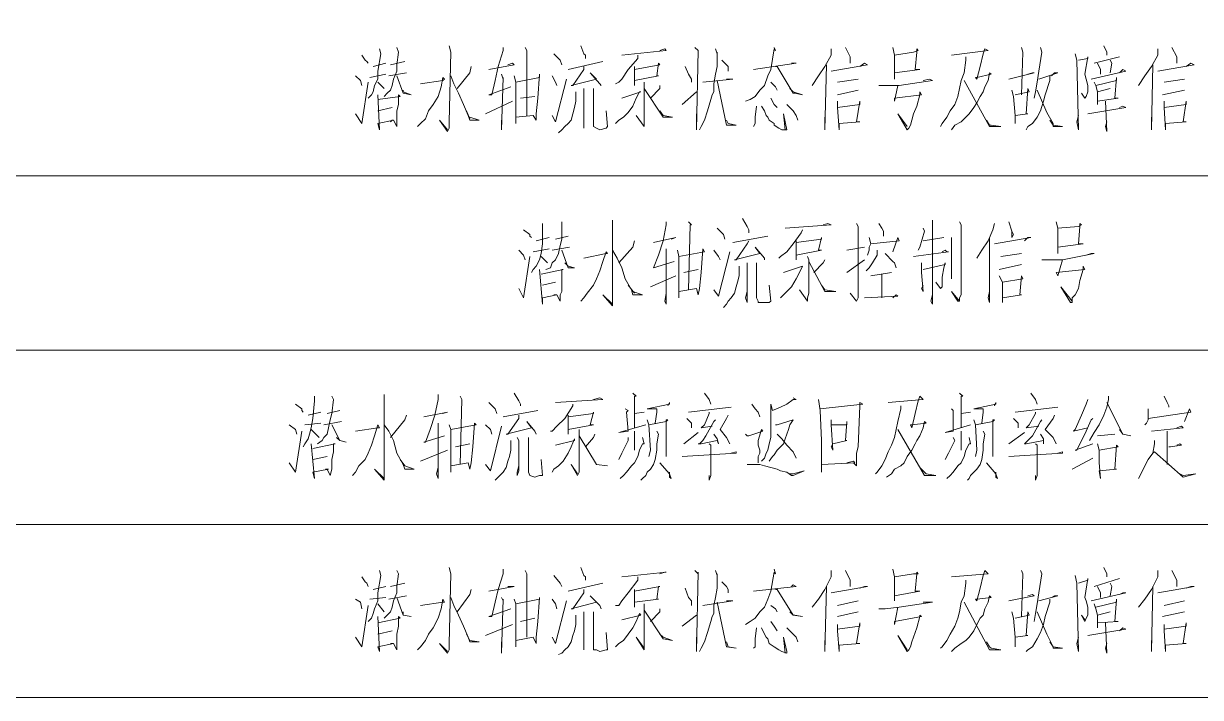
# Model space of a CAD drawing. Header units: millimetres. Extents: x 201 to 11482, y -7821 to 251.
# Drawn here: x 3472.58 to 3519.73, y -6800.36 to -6773.37 of the extents above; entities that cross this region are included whole.
import ezdxf

# ---------------------------------------------------------------- set-up
doc = ezdxf.new("R2010")
doc.units = ezdxf.units.MM

msp = doc.modelspace()

# ---------------------------------------------------------------- linework, layer by layer
at = {"color": 0, "lineweight": 18}
for points in [[(3459.146, -6779.466), (3548.745, -6779.466), (3548.745, -6772.481)], [(3487.531, -6774.323), (3487.594, -6774.513), (3487.531, -6775.021), (3487.531, -6775.275), (3487.404, -6775.593), (3487.34, -6775.847), (3487.277, -6776.037), (3487.15, -6776.164), (3487.023, -6776.291)], [(3489.626, -6774.259), (3489.69, -6774.513), (3489.626, -6777.307), (3489.626, -6777.561), (3489.563, -6777.688), (3489.245, -6777.244), (3489.563, -6777.625)], [(3491.785, -6774.323), (3491.785, -6774.45), (3491.595, -6775.085), (3491.468, -6775.656), (3491.341, -6776.228), (3491.214, -6776.228), (3492.103, -6775.91)], [(3492.674, -6774.323), (3492.738, -6774.45), (3492.738, -6777.053)], [(3494.897, -6774.259), (3495.024, -6774.577), (3495.087, -6774.64), (3495.087, -6774.767)], [(3499.469, -6774.323), (3499.596, -6774.45), (3499.596, -6774.45), (3499.532, -6777.625), (3499.532, -6777.371), (3499.532, -6776.99)], [(3502.644, -6774.323), (3502.707, -6774.45), (3502.644, -6774.386), (3502.517, -6775.212), (3502.39, -6775.466), (3502.263, -6775.847), (3502.072, -6776.037), (3501.882, -6776.291), (3501.691, -6776.418), (3501.501, -6776.482)], [(3505.501, -6774.323), (3505.692, -6774.704), (3505.692, -6774.831), (3505.692, -6774.958), (3505.692, -6774.704)], [(3507.406, -6774.323), (3507.47, -6774.64), (3507.47, -6775.593), (3507.47, -6775.339), (3508.486, -6775.212), (3508.295, -6775.212), (3508.359, -6774.513), (3508.359, -6774.386), (3508.422, -6774.45), (3508.232, -6774.513), (3507.47, -6774.64)], [(3512.55, -6774.323), (3512.613, -6774.513), (3512.55, -6776.228)], [(3513.312, -6774.323), (3513.375, -6774.513), (3513.248, -6775.275), (3513.185, -6775.72), (3513.121, -6776.101), (3513.058, -6776.355)], [(3515.852, -6774.259), (3515.979, -6774.513), (3515.979, -6774.64)], [(3518.582, -6774.323), (3518.773, -6774.704), (3518.773, -6774.831), (3518.773, -6774.958), (3518.773, -6774.704)], [(3486.134, -6774.64), (3486.261, -6774.831), (3486.324, -6774.894), (3486.388, -6774.958)], [(3486.832, -6774.386), (3486.896, -6774.577), (3486.769, -6775.275), (3486.769, -6775.593), (3486.642, -6775.847), (3486.578, -6776.101), (3486.515, -6776.228), (3486.388, -6776.355)], [(3493.817, -6774.577), (3494.071, -6774.831), (3494.135, -6775.021)], [(3497.183, -6774.64), (3497.183, -6774.767), (3496.802, -6775.212), (3496.548, -6775.593), (3496.421, -6775.72), (3496.294, -6775.783)], [(3496.548, -6774.64), (3498.326, -6774.45), (3498.262, -6774.386), (3498.072, -6774.45)], [(3500.294, -6774.386), (3500.358, -6774.577), (3500.358, -6774.513), (3500.358, -6775.085), (3500.294, -6775.402), (3500.231, -6775.783), (3500.231, -6776.101), (3500.167, -6776.228), (3500.104, -6776.418), (3499.977, -6776.863), (3499.85, -6777.244), (3499.723, -6777.498), (3499.659, -6777.625)], [(3504.93, -6774.386), (3504.93, -6774.64), (3504.676, -6775.085), (3504.422, -6775.466), (3504.168, -6775.847)], [(3510.327, -6774.704), (3510.327, -6774.831), (3510.264, -6775.339), (3510.137, -6775.656), (3510.073, -6775.974), (3510.01, -6776.291), (3509.883, -6776.609), (3509.692, -6776.863), (3509.565, -6777.117), (3509.375, -6777.371), (3509.311, -6777.498)], [(3509.756, -6774.64), (3511.216, -6774.45), (3511.089, -6774.386), (3511.026, -6774.577), (3510.899, -6775.085), (3510.772, -6775.593), (3510.708, -6775.529), (3510.772, -6775.529), (3511.343, -6775.402), (3511.28, -6775.339), (3511.216, -6775.656), (3511.089, -6775.91), (3511.026, -6776.101), (3510.899, -6776.291), (3510.772, -6776.545), (3510.645, -6776.736), (3510.454, -6776.99), (3510.327, -6777.117), (3510.137, -6777.307), (3509.883, -6777.434), (3509.756, -6777.625)], [(3514.709, -6774.577), (3514.772, -6774.831), (3514.836, -6777.625), (3514.772, -6777.307), (3514.836, -6777.053)], [(3514.836, -6774.831), (3515.217, -6774.767), (3515.217, -6774.704), (3515.09, -6775.402), (3515.153, -6775.593), (3515.217, -6775.847), (3515.217, -6776.101), (3515.153, -6776.291), (3515.09, -6776.355), (3514.963, -6776.164), (3515.09, -6776.355)], [(3515.471, -6774.958), (3516.487, -6774.704)], [(3518.011, -6774.386), (3518.011, -6774.64), (3517.757, -6775.085), (3517.503, -6775.466), (3517.249, -6775.847)], [(3486.578, -6775.085), (3487.086, -6774.958)], [(3487.277, -6775.021), (3487.848, -6774.894)], [(3490.515, -6775.085), (3490.452, -6775.339), (3489.944, -6775.974)], [(3491.214, -6775.212), (3492.23, -6775.021), (3492.166, -6774.958), (3491.976, -6775.021)], [(3494.389, -6775.212), (3495.786, -6774.894)], [(3495.024, -6775.085), (3495.024, -6775.212), (3494.579, -6775.847), (3494.516, -6775.847), (3495.532, -6775.593), (3495.278, -6775.339), (3495.659, -6775.783), (3495.722, -6775.847)], [(3497.056, -6775.085), (3497.056, -6775.847), (3497.056, -6775.656), (3498.008, -6775.466), (3497.945, -6775.466), (3498.008, -6774.958), (3498.072, -6775.021), (3497.056, -6775.212)], [(3499.088, -6775.085), (3499.215, -6775.402), (3499.342, -6775.593), (3499.342, -6775.72)], [(3500.548, -6774.831), (3500.739, -6775.021), (3500.802, -6775.085), (3500.802, -6775.275)], [(3501.818, -6775.212), (3503.533, -6774.958), (3503.406, -6774.958), (3503.342, -6774.958)], [(3502.707, -6775.085), (3502.771, -6775.085), (3503.406, -6776.164), (3503.469, -6776.164), (3503.787, -6776.228), (3503.406, -6776.101), (3503.279, -6775.974)], [(3504.739, -6775.021), (3504.676, -6777.625), (3504.676, -6777.434), (3504.676, -6777.117)], [(3504.93, -6775.275), (3506.39, -6775.021), (3506.263, -6774.958), (3506.073, -6775.085)], [(3515.344, -6775.593), (3516.741, -6775.275), (3516.614, -6775.212), (3516.487, -6775.339)], [(3515.598, -6774.958), (3515.725, -6775.212), (3515.725, -6775.402)], [(3516.106, -6774.831), (3516.169, -6774.958), (3516.106, -6775.339)], [(3517.82, -6775.021), (3517.757, -6777.625), (3517.757, -6777.434), (3517.757, -6777.117)], [(3518.011, -6775.275), (3519.471, -6775.021), (3519.344, -6774.958), (3519.154, -6775.085)], [(3485.88, -6775.466), (3486.07, -6775.656), (3486.134, -6775.847)], [(3485.88, -6776.99), (3486.134, -6777.371), (3486.388, -6775.72)], [(3487.086, -6775.402), (3486.451, -6775.529)], [(3486.769, -6775.72), (3487.023, -6775.974)], [(3487.912, -6775.339), (3487.213, -6775.466)], [(3487.531, -6775.466), (3487.785, -6776.164), (3488.102, -6776.228), (3487.785, -6776.101), (3487.785, -6776.037)], [(3488.483, -6775.783), (3489.372, -6775.656), (3489.436, -6775.593), (3489.372, -6775.529), (3489.309, -6775.91), (3489.182, -6776.291), (3488.991, -6776.609), (3488.801, -6776.863), (3488.674, -6777.18), (3488.483, -6777.371), (3488.356, -6777.498)], [(3489.69, -6775.466), (3489.817, -6775.783), (3490.007, -6776.164), (3490.198, -6776.609), (3490.388, -6777.053), (3490.452, -6777.244), (3490.833, -6777.244), (3490.452, -6777.117)], [(3491.722, -6775.402), (3491.785, -6775.593), (3491.785, -6775.529), (3491.722, -6777.625), (3491.722, -6777.498), (3491.722, -6777.244)], [(3492.23, -6775.466), (3492.293, -6775.72), (3492.293, -6777.371), (3492.293, -6777.117), (3492.992, -6777.053), (3493.119, -6777.244), (3493.119, -6776.99), (3493.182, -6776.355), (3493.246, -6775.402), (3493.246, -6775.529), (3492.293, -6775.72)], [(3493.754, -6775.466), (3493.881, -6775.72), (3493.944, -6775.847)], [(3493.754, -6777.053), (3493.881, -6777.307), (3494.325, -6775.593)], [(3497.437, -6775.72), (3497.437, -6775.847), (3497.437, -6777.18), (3497.437, -6777.371), (3497.437, -6777.498), (3497.119, -6777.053), (3497.437, -6777.498)], [(3499.786, -6775.72), (3500.993, -6775.593), (3500.866, -6775.593), (3500.739, -6775.593)], [(3500.358, -6775.656), (3500.739, -6777.434), (3501.12, -6777.434), (3500.802, -6777.371), (3500.739, -6777.244)], [(3502.517, -6775.72), (3502.707, -6775.91), (3502.771, -6776.037)], [(3505.184, -6775.72), (3506.009, -6775.593)], [(3506.835, -6775.847), (3507.089, -6775.847), (3507.66, -6775.847), (3508.994, -6775.656), (3508.867, -6775.593), (3508.613, -6775.656)], [(3510.264, -6775.656), (3511.28, -6777.498), (3511.724, -6777.498), (3511.343, -6777.434), (3511.28, -6777.434), (3511.153, -6777.244)], [(3512.042, -6775.593), (3513.058, -6775.339), (3512.994, -6775.339), (3512.804, -6775.402)], [(3513.693, -6775.466), (3513.693, -6775.656), (3513.502, -6776.228), (3513.439, -6776.482), (3513.312, -6776.863), (3513.185, -6777.117), (3512.994, -6777.371), (3512.804, -6777.498), (3512.74, -6777.625)], [(3513.248, -6775.593), (3514.01, -6775.339), (3513.883, -6775.339), (3513.756, -6775.466)], [(3515.471, -6775.72), (3515.534, -6775.847), (3515.598, -6776.101), (3515.598, -6776.609), (3515.598, -6776.482), (3516.423, -6776.355), (3516.296, -6776.355), (3516.36, -6775.529), (3516.36, -6775.656), (3515.534, -6775.847)], [(3518.265, -6775.72), (3519.09, -6775.593)], [(3494.706, -6776.101), (3494.706, -6776.228), (3494.706, -6776.482), (3494.643, -6776.736), (3494.579, -6776.99), (3494.516, -6777.244), (3494.389, -6777.371), (3494.262, -6777.498), (3494.135, -6777.625), (3494.008, -6777.752)], [(3495.024, -6775.974), (3495.024, -6776.101), (3495.024, -6777.307), (3495.024, -6777.561), (3495.024, -6777.371), (3495.024, -6777.117)], [(3495.405, -6775.974), (3495.405, -6777.18), (3495.405, -6777.371), (3495.405, -6777.498), (3495.532, -6777.561), (3495.659, -6777.625), (3495.913, -6777.561), (3495.976, -6777.498), (3495.913, -6776.863)], [(3496.548, -6776.355), (3497.31, -6776.101), (3497.246, -6776.101), (3497.119, -6776.355), (3496.992, -6776.672), (3496.802, -6776.926), (3496.611, -6777.117), (3496.421, -6777.244), (3496.294, -6777.371)], [(3497.437, -6775.974), (3498.199, -6777.117), (3498.58, -6777.117), (3498.199, -6777.053), (3498.072, -6776.863)], [(3498.072, -6775.847), (3498.072, -6775.974), (3497.691, -6776.355)], [(3498.961, -6776.609), (3499.532, -6776.101)], [(3506.009, -6776.037), (3505.184, -6776.228)], [(3507.597, -6775.847), (3507.47, -6776.482), (3507.47, -6776.355), (3508.549, -6776.228), (3508.486, -6776.101), (3508.486, -6776.228), (3508.359, -6776.672), (3508.232, -6776.99), (3508.168, -6777.244), (3508.105, -6777.434), (3508.041, -6777.561), (3507.978, -6777.625), (3507.597, -6776.99), (3507.978, -6777.498)], [(3512.169, -6776.037), (3512.232, -6776.291), (3512.296, -6777.053), (3512.296, -6777.371), (3512.296, -6777.053), (3512.804, -6776.99), (3512.74, -6776.99), (3512.804, -6775.974), (3512.867, -6776.101), (3512.296, -6776.228)], [(3513.185, -6776.037), (3513.566, -6776.926), (3513.82, -6777.371), (3513.82, -6777.498), (3514.201, -6777.498), (3513.82, -6777.434), (3513.693, -6777.244)], [(3516.106, -6775.974), (3515.598, -6776.101)], [(3519.09, -6776.037), (3518.201, -6776.228)], [(3486.769, -6776.418), (3487.658, -6776.291), (3487.594, -6776.228), (3487.594, -6776.609), (3487.531, -6776.863), (3487.531, -6777.117), (3487.531, -6777.307), (3487.531, -6777.498), (3487.404, -6777.244)], [(3486.769, -6776.228), (3486.832, -6777.625), (3486.769, -6777.371), (3487.404, -6777.244), (3487.34, -6777.244), (3487.277, -6777.307)], [(3491.087, -6776.99), (3492.166, -6776.482)], [(3492.484, -6776.355), (3493.055, -6776.291)], [(3501.945, -6776.672), (3501.882, -6777.117), (3501.882, -6777.244), (3501.882, -6777.371), (3501.818, -6777.498)], [(3502.136, -6776.672), (3502.263, -6776.863), (3502.326, -6777.053), (3502.39, -6777.117), (3502.453, -6777.244), (3502.644, -6777.371), (3502.644, -6777.434), (3502.834, -6777.561), (3502.961, -6777.625), (3503.152, -6777.625), (3503.152, -6777.625), (3503.025, -6776.99), (3503.088, -6777.625)], [(3502.517, -6776.355), (3502.644, -6776.609), (3502.771, -6776.736)], [(3503.152, -6776.609), (3503.406, -6776.863), (3503.533, -6777.053), (3503.596, -6777.244)], [(3505.184, -6776.482), (3505.184, -6776.736), (3505.247, -6777.625), (3505.247, -6777.371), (3506.073, -6777.307), (3505.946, -6777.307), (3506.073, -6776.482), (3506.073, -6776.609), (3505.184, -6776.736)], [(3515.217, -6776.99), (3516.741, -6776.736), (3516.614, -6776.672), (3516.487, -6776.736)], [(3515.915, -6776.482), (3515.979, -6777.688), (3515.915, -6777.498), (3515.979, -6777.307)], [(3518.265, -6776.482), (3518.265, -6776.736), (3518.328, -6777.625), (3518.328, -6777.371), (3519.154, -6777.307), (3519.027, -6777.307), (3519.154, -6776.482), (3519.154, -6776.609), (3518.265, -6776.736)], [(3487.34, -6776.736), (3486.769, -6776.863)], [(3490.325, -6776.863), (3490.452, -6777.18)], [(3459.146, -6786.451), (3548.745, -6786.451), (3548.745, -6779.466)], [(3493.373, -6781.371), (3493.373, -6781.498), (3493.373, -6782.197), (3493.309, -6782.578), (3493.246, -6782.832), (3493.119, -6783.086), (3492.992, -6783.213), (3492.928, -6783.34)], [(3494.135, -6781.308), (3494.135, -6781.498), (3494.135, -6782.006), (3494.071, -6782.26), (3494.008, -6782.578), (3493.881, -6782.832), (3493.754, -6782.959), (3493.69, -6783.149), (3493.5, -6783.213)], [(3496.167, -6781.244), (3496.167, -6781.498), (3496.167, -6784.292), (3496.167, -6784.546), (3496.167, -6784.673), (3495.786, -6784.229), (3496.167, -6784.61)], [(3498.326, -6781.308), (3498.326, -6781.435), (3498.199, -6782.07), (3498.008, -6782.641), (3497.818, -6783.149), (3497.818, -6783.149), (3498.643, -6782.895)], [(3499.215, -6781.308), (3499.342, -6781.435), (3499.278, -6781.435), (3499.215, -6784.038)], [(3501.374, -6781.181), (3501.564, -6781.498), (3501.628, -6781.625), (3501.628, -6781.752)], [(3503.088, -6781.562), (3504.93, -6781.435), (3504.803, -6781.371), (3504.612, -6781.435)], [(3505.946, -6781.371), (3506.009, -6781.498), (3506.009, -6784.356), (3505.946, -6784.483), (3505.946, -6784.483), (3505.692, -6784.165), (3505.946, -6784.483)], [(3506.835, -6781.371), (3506.962, -6781.562), (3507.025, -6781.689), (3507.025, -6781.752), (3507.025, -6781.879)], [(3508.994, -6781.244), (3508.994, -6781.371), (3508.994, -6784.61), (3508.93, -6784.483), (3508.994, -6784.229)], [(3510.073, -6781.308), (3510.137, -6781.435), (3510.137, -6784.102), (3510.137, -6784.229), (3510.073, -6784.356), (3510.073, -6784.483), (3510.01, -6784.483), (3509.756, -6784.102), (3510.073, -6784.483)], [(3511.47, -6781.371), (3511.407, -6781.625), (3511.216, -6782.07), (3510.962, -6782.451), (3510.772, -6782.768)], [(3512.042, -6781.308), (3512.169, -6781.689), (3512.232, -6781.816), (3512.169, -6781.943), (3512.169, -6781.689)], [(3513.947, -6781.308), (3514.01, -6781.562), (3514.01, -6782.578), (3514.01, -6782.324), (3515.026, -6782.197), (3514.836, -6782.197), (3514.899, -6781.498), (3514.899, -6781.371), (3514.963, -6781.435), (3514.836, -6781.498), (3514.01, -6781.562)], [(3492.611, -6781.625), (3492.865, -6781.816), (3492.865, -6781.879), (3492.928, -6781.943)], [(3500.358, -6781.562), (3500.612, -6781.816), (3500.675, -6782.006)], [(3503.787, -6781.625), (3503.723, -6781.752), (3503.406, -6782.197), (3503.152, -6782.514), (3502.898, -6782.705), (3502.834, -6782.768)], [(3508.613, -6781.562), (3508.676, -6781.689), (3508.486, -6782.324), (3508.422, -6782.451)], [(3493.119, -6782.07), (3493.627, -6781.943)], [(3494.452, -6782.324), (3493.754, -6782.451)], [(3493.881, -6782.006), (3494.389, -6781.879)], [(3497.056, -6782.07), (3496.992, -6782.324), (3496.421, -6782.959)], [(3497.818, -6782.133), (3498.707, -6781.943), (3498.707, -6781.943), (3498.516, -6782.006)], [(3500.993, -6782.133), (3502.39, -6781.879)], [(3501.628, -6782.07), (3501.564, -6782.197), (3501.12, -6782.832), (3501.056, -6782.832), (3502.072, -6782.578), (3501.882, -6782.324), (3502.263, -6782.768), (3502.263, -6782.832)], [(3503.533, -6782.07), (3503.533, -6782.832), (3503.533, -6782.641), (3504.549, -6782.451), (3504.422, -6782.451), (3504.549, -6781.943), (3504.549, -6782.006), (3503.533, -6782.133)], [(3505.565, -6782.451), (3506.263, -6782.324)], [(3506.454, -6781.943), (3506.517, -6782.197), (3506.454, -6782.324), (3506.454, -6782.451), (3506.39, -6782.641)], [(3506.517, -6782.197), (3507.66, -6782.07), (3507.597, -6781.943), (3507.406, -6782.514)], [(3508.613, -6782.07), (3509.438, -6781.943)], [(3509.756, -6781.943), (3509.756, -6782.07), (3509.756, -6783.594), (3509.756, -6783.34), (3509.756, -6783.149)], [(3511.28, -6781.943), (3511.28, -6784.546), (3511.216, -6784.356), (3511.28, -6784.102)], [(3511.47, -6782.197), (3512.931, -6781.943), (3512.804, -6781.943), (3512.677, -6782.07)], [(3492.42, -6782.451), (3492.611, -6782.641), (3492.674, -6782.832)], [(3492.42, -6783.975), (3492.611, -6784.356), (3492.865, -6782.705)], [(3493.627, -6782.387), (3492.992, -6782.514)], [(3493.309, -6782.705), (3493.563, -6782.959)], [(3494.135, -6782.451), (3494.389, -6783.149), (3494.643, -6783.149), (3494.389, -6783.086), (3494.262, -6782.959)], [(3495.024, -6782.768), (3495.913, -6782.578), (3495.976, -6782.578), (3495.913, -6782.514), (3495.786, -6782.895), (3495.659, -6783.276), (3495.532, -6783.594), (3495.405, -6783.848), (3495.151, -6784.165), (3495.024, -6784.356), (3494.897, -6784.483)], [(3496.167, -6782.451), (3496.357, -6782.768), (3496.548, -6783.149), (3496.675, -6783.594), (3496.929, -6784.038), (3496.992, -6784.229), (3497.373, -6784.229), (3496.992, -6784.102)], [(3498.326, -6782.387), (3498.326, -6782.514), (3498.326, -6782.514), (3498.326, -6784.61), (3498.262, -6784.483), (3498.326, -6784.165)], [(3498.77, -6782.451), (3498.834, -6782.705), (3498.834, -6784.356), (3498.834, -6784.102), (3499.532, -6783.975), (3499.596, -6784.229), (3499.659, -6783.975), (3499.723, -6783.34), (3499.786, -6782.387), (3499.85, -6782.514), (3498.834, -6782.705)], [(3500.231, -6782.451), (3500.421, -6782.705), (3500.485, -6782.832)], [(3500.231, -6784.038), (3500.421, -6784.292), (3500.866, -6782.514)], [(3503.977, -6782.705), (3504.041, -6782.832), (3504.041, -6784.165), (3503.977, -6784.356), (3503.977, -6784.483), (3503.66, -6784.038), (3503.977, -6784.483)], [(3506.771, -6782.451), (3506.771, -6782.641), (3506.581, -6782.959), (3506.454, -6783.149), (3506.327, -6783.276)], [(3507.089, -6782.578), (3507.406, -6782.895), (3507.47, -6782.959), (3507.533, -6783.149)], [(3508.232, -6782.705), (3509.629, -6782.514), (3509.565, -6782.514), (3509.502, -6782.451), (3509.375, -6782.514)], [(3511.724, -6782.705), (3512.55, -6782.578)], [(3513.375, -6782.832), (3513.693, -6782.832), (3514.201, -6782.832), (3515.471, -6782.578), (3515.344, -6782.578), (3515.153, -6782.641)], [(3493.246, -6783.213), (3493.373, -6784.61), (3493.373, -6784.356), (3493.944, -6784.229), (3493.881, -6784.229), (3493.817, -6784.229)], [(3493.309, -6783.403), (3494.198, -6783.213), (3494.135, -6783.213), (3494.135, -6783.53), (3494.135, -6783.848), (3494.135, -6784.102), (3494.071, -6784.229), (3494.071, -6784.483), (3493.944, -6784.229)], [(3499.024, -6783.34), (3499.596, -6783.213)], [(3501.247, -6783.086), (3501.247, -6783.213), (3501.247, -6783.467), (3501.183, -6783.721), (3501.12, -6783.911), (3501.056, -6784.165), (3500.929, -6784.356), (3500.802, -6784.483), (3500.739, -6784.61), (3500.612, -6784.737)], [(3501.564, -6782.959), (3501.564, -6783.086), (3501.564, -6784.292), (3501.564, -6784.546), (3501.501, -6784.356), (3501.564, -6784.102)], [(3501.945, -6782.959), (3501.945, -6784.165), (3501.945, -6784.356), (3502.009, -6784.483), (3502.009, -6784.546), (3502.199, -6784.546), (3502.453, -6784.546), (3502.517, -6784.483), (3502.453, -6783.848)], [(3503.025, -6783.34), (3503.787, -6783.086), (3503.787, -6783.086), (3503.66, -6783.34), (3503.533, -6783.594), (3503.342, -6783.911), (3503.152, -6784.102), (3503.025, -6784.229), (3502.898, -6784.356)], [(3504.041, -6782.895), (3504.676, -6784.102), (3505.12, -6784.102), (3504.676, -6784.038), (3504.549, -6783.848)], [(3504.676, -6782.832), (3504.612, -6782.959), (3504.231, -6783.34)], [(3505.565, -6783.34), (3505.565, -6783.34), (3506.263, -6782.832)], [(3508.549, -6782.959), (3508.549, -6783.213), (3508.549, -6783.34), (3508.613, -6784.102), (3508.549, -6783.975), (3508.613, -6783.848)], [(3508.613, -6783.213), (3509.502, -6783.022), (3509.502, -6782.959), (3509.438, -6783.149), (3509.375, -6783.53), (3509.375, -6783.784), (3509.375, -6783.911), (3509.311, -6783.975), (3509.121, -6783.721), (3509.311, -6783.975)], [(3512.55, -6783.022), (3511.661, -6783.213)], [(3514.201, -6782.832), (3514.01, -6783.467), (3513.947, -6783.34), (3515.09, -6783.213), (3515.026, -6783.086), (3515.026, -6783.213), (3514.899, -6783.657), (3514.836, -6783.975), (3514.709, -6784.229), (3514.582, -6784.356), (3514.582, -6784.546), (3514.518, -6784.546), (3514.137, -6783.911), (3514.582, -6784.483)], [(3493.881, -6783.721), (3493.373, -6783.848)], [(3497.691, -6783.911), (3498.707, -6783.467)], [(3506.517, -6783.467), (3507.343, -6783.34)], [(3506.962, -6783.403), (3506.962, -6784.356)], [(3511.661, -6783.467), (3511.788, -6783.721), (3511.788, -6784.546), (3511.788, -6784.356), (3512.55, -6784.229), (3512.486, -6784.229), (3512.55, -6783.467), (3512.613, -6783.594), (3511.788, -6783.721)], [(3496.802, -6783.848), (3497.056, -6784.165)], [(3506.263, -6784.356), (3507.597, -6784.292), (3507.533, -6784.229), (3507.406, -6784.356)], [(3459.146, -6793.436), (3548.745, -6793.436), (3548.745, -6786.451)], [(3484.229, -6788.293), (3484.229, -6788.483), (3484.165, -6789.182), (3484.102, -6789.563), (3484.038, -6789.817), (3483.975, -6790.007), (3483.848, -6790.198), (3483.784, -6790.325)], [(3484.927, -6788.293), (3484.991, -6788.42), (3484.927, -6788.991), (3484.864, -6789.245), (3484.8, -6789.563), (3484.737, -6789.817), (3484.61, -6789.944), (3484.546, -6790.071), (3484.356, -6790.198)], [(3487.023, -6788.229), (3487.023, -6788.42), (3487.023, -6791.277), (3487.023, -6791.468), (3487.023, -6791.658), (3486.642, -6791.214), (3487.023, -6791.595)], [(3489.182, -6788.229), (3489.182, -6788.42), (3489.055, -6789.055), (3488.864, -6789.626), (3488.674, -6790.134), (3488.61, -6790.134), (3489.436, -6789.88)], [(3490.071, -6788.293), (3490.134, -6788.42), (3490.134, -6788.42), (3490.071, -6791.023)], [(3492.23, -6788.166), (3492.42, -6788.483), (3492.484, -6788.61), (3492.484, -6788.674)], [(3493.881, -6788.547), (3495.786, -6788.42), (3495.659, -6788.356), (3495.405, -6788.42)], [(3496.992, -6788.166), (3497.119, -6788.293), (3497.056, -6788.293), (3497.056, -6789.563)], [(3499.85, -6788.166), (3500.04, -6788.42), (3500.104, -6788.61)], [(3503.406, -6788.356), (3503.533, -6788.42), (3503.406, -6788.42), (3503.152, -6788.61), (3502.898, -6788.737), (3502.58, -6788.864), (3502.517, -6788.61), (3502.517, -6788.864), (3502.517, -6789.182), (3502.517, -6789.436), (3502.517, -6789.753), (3502.517, -6789.817), (3502.517, -6789.944), (3502.453, -6790.198), (3502.39, -6790.452), (3502.326, -6790.579), (3502.263, -6790.769), (3502.136, -6790.896)], [(3504.422, -6788.42), (3504.485, -6788.864), (3504.549, -6790.071), (3504.549, -6791.341), (3504.549, -6791.023), (3505.882, -6790.96), (3505.819, -6790.896), (3505.565, -6790.96)], [(3507.216, -6788.547), (3508.613, -6788.42), (3508.486, -6788.293), (3508.422, -6788.483), (3508.295, -6788.991), (3508.168, -6789.563), (3508.105, -6789.436), (3508.168, -6789.436), (3508.74, -6789.372), (3508.676, -6789.309), (3508.613, -6789.563), (3508.486, -6789.88), (3508.359, -6790.071), (3508.295, -6790.198), (3508.168, -6790.452), (3507.978, -6790.706), (3507.851, -6790.96), (3507.724, -6791.087), (3507.47, -6791.214), (3507.343, -6791.404), (3507.152, -6791.531)], [(3510.073, -6788.166), (3510.2, -6788.293), (3510.137, -6788.293), (3510.137, -6789.563)], [(3512.931, -6788.166), (3513.121, -6788.42), (3513.185, -6788.61)], [(3515.217, -6788.42), (3515.153, -6788.61), (3514.963, -6789.055), (3514.709, -6789.626), (3514.645, -6789.69), (3515.217, -6789.563)], [(3516.042, -6788.293), (3516.042, -6788.42), (3515.979, -6788.737), (3515.852, -6789.055), (3515.661, -6789.436), (3515.471, -6789.753), (3515.28, -6790.071)], [(3518.265, -6788.293), (3518.392, -6788.547), (3518.455, -6788.674), (3518.455, -6788.737)], [(3483.467, -6788.61), (3483.721, -6788.801), (3483.721, -6788.864), (3483.784, -6788.928)], [(3483.975, -6789.055), (3484.483, -6788.928)], [(3484.737, -6788.991), (3485.245, -6788.864)], [(3488.61, -6789.118), (3489.563, -6788.928), (3489.563, -6788.928), (3489.372, -6788.991)], [(3491.214, -6788.547), (3491.468, -6788.801), (3491.531, -6788.991)], [(3491.785, -6789.118), (3493.182, -6788.864)], [(3494.579, -6788.61), (3494.579, -6788.674), (3494.262, -6789.182), (3493.944, -6789.499), (3493.754, -6789.69), (3493.69, -6789.69)], [(3494.389, -6789.055), (3494.389, -6789.817), (3494.389, -6789.626), (3495.405, -6789.436), (3495.278, -6789.436), (3495.405, -6788.928), (3495.405, -6788.991), (3494.389, -6789.118)], [(3496.675, -6788.801), (3496.802, -6788.864), (3496.738, -6788.928), (3496.802, -6789.69), (3496.421, -6789.753), (3497.5, -6789.436)], [(3497.056, -6788.991), (3497.437, -6788.928)], [(3498.389, -6788.674), (3498.453, -6788.547), (3498.453, -6788.61), (3497.564, -6788.801), (3497.945, -6788.801), (3497.945, -6788.928), (3497.881, -6789.372)], [(3499.215, -6788.928), (3500.929, -6788.737)], [(3500.04, -6788.928), (3500.04, -6788.991), (3499.85, -6789.436), (3499.723, -6789.563), (3500.167, -6789.499)], [(3501.755, -6788.61), (3501.882, -6788.801), (3502.009, -6788.928), (3502.072, -6789.118)], [(3504.485, -6788.801), (3506.2, -6788.61), (3506.073, -6788.547), (3506.073, -6788.674), (3506.009, -6790.325), (3505.946, -6790.579), (3505.946, -6790.833), (3505.946, -6791.023), (3505.946, -6791.087), (3505.819, -6790.96)], [(3507.724, -6788.674), (3507.724, -6788.801), (3507.597, -6789.309), (3507.533, -6789.626), (3507.47, -6789.944), (3507.343, -6790.261), (3507.216, -6790.515), (3507.089, -6790.833), (3506.962, -6791.087), (3506.771, -6791.341), (3506.708, -6791.404)], [(3509.756, -6788.801), (3509.819, -6788.864), (3509.819, -6788.928), (3509.819, -6789.69), (3509.502, -6789.753), (3510.518, -6789.436)], [(3510.137, -6788.991), (3510.518, -6788.928)], [(3511.47, -6788.674), (3511.534, -6788.547), (3511.534, -6788.61), (3510.645, -6788.801), (3511.026, -6788.801), (3511.026, -6788.928), (3510.962, -6789.372)], [(3512.296, -6788.928), (3514.01, -6788.737)], [(3513.121, -6788.928), (3513.121, -6788.991), (3512.867, -6789.436), (3512.74, -6789.563), (3513.248, -6789.499)], [(3515.979, -6788.547), (3516.614, -6789.817), (3516.931, -6789.88), (3516.614, -6789.817), (3516.487, -6789.626)], [(3517.63, -6788.801), (3517.63, -6788.928), (3517.63, -6789.055), (3517.63, -6789.245), (3517.566, -6789.372), (3517.503, -6789.436)], [(3517.63, -6789.182), (3519.344, -6788.928), (3519.281, -6788.801), (3519.09, -6789.309)], [(3484.483, -6789.372), (3483.848, -6789.436)], [(3485.308, -6789.309), (3484.61, -6789.436)], [(3487.912, -6789.055), (3487.848, -6789.245), (3487.277, -6789.944)], [(3489.182, -6789.372), (3489.182, -6789.499), (3489.182, -6789.436), (3489.182, -6791.595), (3489.118, -6791.404), (3489.182, -6791.15)], [(3489.626, -6789.436), (3489.69, -6789.626), (3489.69, -6791.341), (3489.69, -6791.087), (3490.388, -6790.96), (3490.452, -6791.214), (3490.515, -6790.96), (3490.579, -6790.325), (3490.642, -6789.372), (3490.706, -6789.436), (3489.69, -6789.626)], [(3492.42, -6789.055), (3492.42, -6789.182), (3491.976, -6789.817), (3491.912, -6789.817), (3492.928, -6789.563), (3492.738, -6789.309), (3493.055, -6789.69), (3493.119, -6789.817)], [(3497.627, -6790.706), (3497.691, -6790.452), (3497.627, -6789.436), (3497.564, -6789.245), (3497.627, -6789.436), (3498.326, -6789.309), (3498.389, -6789.245), (3498.326, -6789.245), (3498.326, -6790.198), (3498.326, -6790.452), (3498.326, -6790.706)], [(3499.151, -6789.182), (3499.342, -6789.372), (3499.342, -6789.563)], [(3500.294, -6789.245), (3500.231, -6789.309), (3499.913, -6789.88), (3499.786, -6790.071), (3499.659, -6790.198), (3499.596, -6790.198), (3499.723, -6790.198), (3500.358, -6790.071), (3500.421, -6790.198), (3500.358, -6790.007), (3500.231, -6789.817)], [(3500.802, -6789.055), (3500.739, -6789.182), (3500.485, -6789.626), (3500.739, -6789.944), (3500.866, -6790.198)], [(3502.707, -6789.436), (3502.771, -6789.436), (3502.771, -6789.436), (3503.406, -6789.245), (3503.406, -6789.245), (3503.279, -6789.436), (3503.215, -6789.626), (3503.152, -6789.817), (3503.088, -6790.007), (3503.025, -6790.198), (3502.898, -6790.325), (3502.771, -6790.452), (3502.644, -6790.642), (3502.58, -6790.706), (3502.453, -6790.896)], [(3504.93, -6789.245), (3504.93, -6789.436), (3504.993, -6790.452), (3504.93, -6790.325), (3504.993, -6790.198), (3505.565, -6790.071), (3505.501, -6790.071), (3505.565, -6789.309), (3505.565, -6789.309), (3505.565, -6789.436), (3504.93, -6789.436)], [(3510.708, -6790.706), (3510.772, -6790.452), (3510.708, -6789.436), (3510.645, -6789.245), (3510.708, -6789.436), (3511.407, -6789.309), (3511.47, -6789.245), (3511.407, -6789.245), (3511.407, -6790.198), (3511.407, -6790.452), (3511.407, -6790.706)], [(3512.232, -6789.182), (3512.423, -6789.372), (3512.423, -6789.563)], [(3513.375, -6789.245), (3513.312, -6789.309), (3512.994, -6789.88), (3512.804, -6790.071), (3512.677, -6790.198), (3512.677, -6790.198), (3512.74, -6790.198), (3513.439, -6790.071), (3513.439, -6790.198), (3513.439, -6790.007), (3513.312, -6789.817)], [(3513.883, -6789.055), (3513.82, -6789.182), (3513.502, -6789.626), (3513.82, -6789.944), (3513.947, -6790.198)], [(3515.407, -6789.182), (3515.344, -6789.245), (3515.09, -6789.817), (3514.963, -6790.071), (3514.772, -6790.452), (3514.709, -6790.452), (3515.407, -6790.198)], [(3483.213, -6789.436), (3483.467, -6789.626), (3483.53, -6789.817)], [(3483.213, -6790.96), (3483.467, -6791.341), (3483.721, -6789.69)], [(3484.102, -6789.626), (3484.419, -6789.944)], [(3484.927, -6789.436), (3485.245, -6790.071), (3485.499, -6790.134), (3485.245, -6790.071), (3485.118, -6789.944)], [(3485.88, -6789.69), (3486.769, -6789.563), (3486.832, -6789.563), (3486.769, -6789.436), (3486.642, -6789.88), (3486.515, -6790.261), (3486.388, -6790.579), (3486.261, -6790.833), (3486.007, -6791.087), (3485.88, -6791.341), (3485.753, -6791.468)], [(3487.023, -6789.436), (3487.213, -6789.69), (3487.404, -6790.071), (3487.531, -6790.579), (3487.785, -6791.023), (3487.848, -6791.214), (3488.229, -6791.214), (3487.848, -6791.087)], [(3491.087, -6789.436), (3491.277, -6789.626), (3491.341, -6789.817)], [(3491.087, -6791.023), (3491.277, -6791.277), (3491.722, -6789.499)], [(3494.833, -6789.626), (3494.833, -6789.817), (3494.833, -6791.087), (3494.833, -6791.341), (3494.77, -6791.468), (3494.516, -6791.023), (3494.77, -6791.404)], [(3494.833, -6789.88), (3495.532, -6791.023), (3495.976, -6791.087), (3495.532, -6791.023), (3495.405, -6790.833)], [(3495.468, -6789.817), (3495.405, -6789.944), (3495.087, -6790.325)], [(3497.056, -6789.69), (3497.056, -6789.817), (3497.056, -6790.452), (3497.056, -6790.452)], [(3497.945, -6789.69), (3498.008, -6789.817), (3497.945, -6790.198), (3497.945, -6790.452), (3497.881, -6790.833), (3497.818, -6791.023), (3497.691, -6791.214), (3497.564, -6791.341), (3497.5, -6791.468), (3497.373, -6791.595), (3497.31, -6791.658)], [(3499.024, -6790.198), (3499.596, -6789.753)], [(3501.501, -6789.817), (3501.564, -6789.88), (3501.628, -6789.88), (3502.199, -6789.69), (3502.136, -6789.626), (3502.009, -6790.071), (3502.009, -6790.198), (3502.009, -6790.261), (3502.072, -6790.452), (3502.072, -6790.579), (3502.009, -6790.706), (3502.009, -6790.833), (3502.009, -6790.96)], [(3502.771, -6789.817), (3502.961, -6790.007), (3503.152, -6790.261), (3503.406, -6790.515), (3503.533, -6790.769)], [(3507.597, -6789.626), (3508.676, -6791.468), (3509.121, -6791.468), (3508.74, -6791.404), (3508.676, -6791.341), (3508.486, -6791.15)], [(3510.137, -6789.69), (3510.137, -6789.817), (3510.137, -6790.452), (3510.137, -6790.452)], [(3511.026, -6789.69), (3511.089, -6789.817), (3511.026, -6790.198), (3511.026, -6790.452), (3510.962, -6790.833), (3510.899, -6791.023), (3510.772, -6791.214), (3510.645, -6791.341), (3510.518, -6791.468), (3510.454, -6791.595), (3510.391, -6791.658)], [(3512.042, -6790.198), (3512.677, -6789.753)], [(3516.296, -6789.817), (3515.598, -6789.88)], [(3517.757, -6789.69), (3519.027, -6789.563), (3518.963, -6789.499), (3518.773, -6789.563)], [(3518.392, -6789.69), (3518.392, -6789.88), (3518.392, -6791.023)], [(3484.102, -6790.198), (3484.229, -6791.595), (3484.165, -6791.341), (3484.8, -6791.214), (3484.737, -6791.214), (3484.673, -6791.214)], [(3484.165, -6790.388), (3485.054, -6790.198), (3484.991, -6790.198), (3484.991, -6790.515), (3484.927, -6790.833), (3484.927, -6791.087), (3484.927, -6791.214), (3484.864, -6791.468), (3484.737, -6791.214)], [(3489.88, -6790.325), (3490.452, -6790.198)], [(3492.103, -6790.071), (3492.103, -6790.198), (3492.103, -6790.452), (3492.039, -6790.706), (3491.976, -6790.896), (3491.912, -6791.15), (3491.785, -6791.341), (3491.658, -6791.468), (3491.531, -6791.595), (3491.468, -6791.658)], [(3492.357, -6789.944), (3492.42, -6790.071), (3492.42, -6791.277), (3492.357, -6791.468), (3492.357, -6791.341), (3492.42, -6791.087)], [(3492.801, -6789.944), (3492.801, -6791.087), (3492.801, -6791.341), (3492.865, -6791.468), (3492.865, -6791.468), (3493.055, -6791.531), (3493.246, -6791.468), (3493.373, -6791.468), (3493.309, -6790.833)], [(3493.881, -6790.261), (3494.643, -6790.071), (3494.643, -6790.007), (3494.516, -6790.325), (3494.389, -6790.579), (3494.198, -6790.896), (3494.008, -6791.087), (3493.817, -6791.214), (3493.754, -6791.341)], [(3496.802, -6789.944), (3496.802, -6790.071), (3496.548, -6790.579), (3496.421, -6790.833)], [(3497.373, -6789.944), (3497.437, -6790.198), (3497.373, -6790.198), (3497.246, -6790.452), (3497.183, -6790.706), (3497.056, -6790.96), (3496.929, -6791.087), (3496.738, -6791.341), (3496.611, -6791.468), (3496.484, -6791.595)], [(3500.04, -6790.198), (3500.104, -6790.261), (3500.104, -6791.468), (3500.04, -6791.658), (3500.04, -6791.595), (3500.04, -6791.468)], [(3509.819, -6789.944), (3509.883, -6790.071), (3509.629, -6790.579), (3509.502, -6790.833)], [(3510.454, -6789.944), (3510.518, -6790.198), (3510.454, -6790.198), (3510.327, -6790.452), (3510.264, -6790.706), (3510.137, -6790.96), (3510.01, -6791.087), (3509.819, -6791.341), (3509.692, -6791.468), (3509.565, -6791.595)], [(3513.121, -6790.198), (3513.185, -6790.261), (3513.185, -6791.468), (3513.121, -6791.658), (3513.121, -6791.595), (3513.121, -6791.468)], [(3515.598, -6790.198), (3515.661, -6790.452), (3515.661, -6790.96), (3515.725, -6791.595), (3515.661, -6791.277), (3516.36, -6791.214), (3516.296, -6791.214), (3516.36, -6790.261), (3516.423, -6790.325), (3515.661, -6790.452)], [(3517.884, -6790.071), (3517.884, -6790.198), (3517.82, -6790.579), (3517.63, -6790.833), (3517.503, -6791.087), (3517.376, -6791.341), (3517.249, -6791.595)], [(3518.455, -6790.325), (3518.519, -6790.325), (3518.963, -6790.261), (3518.9, -6790.198), (3518.773, -6790.261)], [(3484.737, -6790.706), (3484.165, -6790.833)], [(3487.658, -6790.833), (3487.848, -6791.087)], [(3488.483, -6790.896), (3489.563, -6790.452)], [(3498.961, -6790.706), (3500.04, -6790.642), (3501.12, -6790.579), (3501.12, -6790.515), (3500.929, -6790.579)], [(3512.042, -6790.706), (3513.121, -6790.642), (3514.201, -6790.579), (3514.201, -6790.515), (3514.01, -6790.579)], [(3514.582, -6791.214), (3515.407, -6790.769)], [(3517.82, -6790.579), (3517.884, -6790.515), (3519.027, -6791.531), (3519.535, -6791.404), (3519.027, -6791.468), (3518.9, -6791.404)], [(3498.072, -6790.96), (3498.453, -6791.404), (3498.516, -6791.595), (3498.453, -6791.531), (3498.453, -6791.341)], [(3501.564, -6791.023), (3501.755, -6791.023), (3501.882, -6791.023), (3502.072, -6791.023), (3502.263, -6791.087), (3502.517, -6791.15), (3502.771, -6791.214), (3502.898, -6791.277), (3503.152, -6791.341), (3503.342, -6791.468), (3503.406, -6791.468), (3503.85, -6791.277), (3503.406, -6791.404), (3503.342, -6791.404), (3503.279, -6791.404)], [(3511.153, -6790.96), (3511.534, -6791.404), (3511.597, -6791.595), (3511.534, -6791.531), (3511.534, -6791.341)], [(3459.146, -6800.358), (3548.745, -6800.358), (3548.745, -6793.436)], [(3486.134, -6795.532), (3486.261, -6795.722), (3486.324, -6795.786), (3486.388, -6795.913)], [(3486.832, -6795.278), (3486.896, -6795.468), (3486.769, -6796.167), (3486.769, -6796.484), (3486.642, -6796.802), (3486.578, -6796.992), (3486.515, -6797.183), (3486.388, -6797.31)], [(3487.531, -6795.278), (3487.594, -6795.405), (3487.531, -6795.913), (3487.531, -6796.167), (3487.404, -6796.484), (3487.34, -6796.738), (3487.277, -6796.929), (3487.15, -6797.056), (3487.023, -6797.183)], [(3489.626, -6795.151), (3489.69, -6795.405), (3489.626, -6798.199), (3489.626, -6798.453), (3489.563, -6798.58), (3489.245, -6798.199), (3489.563, -6798.516)], [(3491.785, -6795.214), (3491.785, -6795.405), (3491.595, -6796.04), (3491.468, -6796.548), (3491.341, -6797.119), (3491.214, -6797.119), (3492.103, -6796.802)], [(3492.674, -6795.278), (3492.738, -6795.405), (3492.738, -6795.405), (3492.738, -6797.945)], [(3493.817, -6795.468), (3494.071, -6795.786), (3494.135, -6795.913)], [(3494.897, -6795.151), (3495.024, -6795.468), (3495.087, -6795.532), (3495.087, -6795.659)], [(3497.183, -6795.532), (3497.183, -6795.659), (3496.802, -6796.167), (3496.548, -6796.484), (3496.421, -6796.675), (3496.294, -6796.675)], [(3496.548, -6795.532), (3498.326, -6795.341), (3498.262, -6795.341), (3498.072, -6795.405)], [(3499.469, -6795.278), (3499.596, -6795.405), (3499.596, -6795.341), (3499.532, -6798.516), (3499.532, -6798.326), (3499.532, -6797.945)], [(3500.294, -6795.278), (3500.358, -6795.468), (3500.358, -6795.405), (3500.358, -6795.976), (3500.294, -6796.357), (3500.231, -6796.675), (3500.231, -6796.992), (3500.167, -6797.119), (3500.104, -6797.31), (3499.977, -6797.754), (3499.85, -6798.135), (3499.723, -6798.389), (3499.659, -6798.516)], [(3502.644, -6795.214), (3502.707, -6795.405), (3502.644, -6795.341), (3502.517, -6796.103), (3502.39, -6796.421), (3502.263, -6796.738), (3502.072, -6796.929), (3501.882, -6797.183), (3501.691, -6797.31), (3501.501, -6797.437)], [(3504.93, -6795.278), (3504.93, -6795.532), (3504.676, -6796.04), (3504.422, -6796.421), (3504.168, -6796.738)], [(3505.501, -6795.278), (3505.692, -6795.659), (3505.692, -6795.722), (3505.692, -6795.913), (3505.692, -6795.659)], [(3507.406, -6795.214), (3507.47, -6795.532), (3507.47, -6796.484), (3507.47, -6796.294), (3508.486, -6796.103), (3508.295, -6796.103), (3508.359, -6795.405), (3508.359, -6795.341), (3508.422, -6795.405), (3508.232, -6795.405), (3507.47, -6795.532)], [(3509.756, -6795.532), (3511.216, -6795.405), (3511.089, -6795.278), (3511.026, -6795.468), (3510.899, -6795.976), (3510.772, -6796.484), (3510.708, -6796.421), (3510.772, -6796.421), (3511.343, -6796.357), (3511.28, -6796.294), (3511.216, -6796.548), (3511.089, -6796.802), (3511.026, -6797.056), (3510.899, -6797.183), (3510.772, -6797.437), (3510.645, -6797.691), (3510.454, -6797.945), (3510.327, -6798.072), (3510.137, -6798.199), (3509.883, -6798.389), (3509.756, -6798.516)], [(3512.55, -6795.278), (3512.613, -6795.405), (3512.55, -6797.119)], [(3513.312, -6795.278), (3513.375, -6795.405), (3513.248, -6796.167), (3513.185, -6796.611), (3513.121, -6796.992), (3513.058, -6797.31)], [(3514.709, -6795.468), (3514.772, -6795.786), (3514.836, -6798.516), (3514.772, -6798.199), (3514.836, -6797.945)], [(3515.852, -6795.151), (3515.979, -6795.405), (3515.979, -6795.532)], [(3518.011, -6795.278), (3518.011, -6795.532), (3517.757, -6796.04), (3517.503, -6796.421), (3517.249, -6796.738)], [(3518.582, -6795.278), (3518.773, -6795.659), (3518.773, -6795.722), (3518.773, -6795.913), (3518.773, -6795.659)], [(3486.578, -6796.04), (3487.086, -6795.913)], [(3487.277, -6795.913), (3487.848, -6795.786)], [(3491.214, -6796.103), (3492.23, -6795.913), (3492.166, -6795.913), (3491.976, -6795.913)], [(3494.389, -6796.103), (3495.786, -6795.786)], [(3497.056, -6796.04), (3497.056, -6796.738), (3497.056, -6796.548), (3498.008, -6796.421), (3497.945, -6796.421), (3498.008, -6795.913), (3498.072, -6795.913), (3497.056, -6796.103)], [(3499.088, -6795.976), (3499.215, -6796.357), (3499.342, -6796.484), (3499.342, -6796.675)], [(3500.548, -6795.722), (3500.739, -6795.913), (3500.802, -6796.04), (3500.802, -6796.167)], [(3501.818, -6796.103), (3503.533, -6795.913), (3503.406, -6795.849), (3503.342, -6795.913)], [(3504.739, -6795.913), (3504.676, -6798.516), (3504.676, -6798.326), (3504.676, -6798.072)], [(3504.93, -6796.167), (3506.39, -6795.913), (3506.263, -6795.913), (3506.073, -6795.976)], [(3510.327, -6795.659), (3510.327, -6795.786), (3510.264, -6796.294), (3510.137, -6796.548), (3510.073, -6796.929), (3510.01, -6797.183), (3509.883, -6797.5), (3509.692, -6797.818), (3509.565, -6798.072), (3509.375, -6798.326), (3509.311, -6798.389)], [(3514.836, -6795.786), (3515.217, -6795.659), (3515.217, -6795.595), (3515.09, -6796.357), (3515.153, -6796.484), (3515.217, -6796.738), (3515.217, -6797.056), (3515.153, -6797.183), (3515.09, -6797.31), (3514.963, -6797.056), (3515.09, -6797.246)], [(3515.471, -6795.913), (3516.487, -6795.595)], [(3515.598, -6795.913), (3515.725, -6796.167), (3515.725, -6796.357)], [(3516.106, -6795.786), (3516.169, -6795.913), (3516.106, -6796.294)], [(3517.82, -6795.913), (3517.757, -6798.516), (3517.757, -6798.326), (3517.757, -6798.072)], [(3518.011, -6796.167), (3519.471, -6795.913), (3519.344, -6795.913), (3519.154, -6795.976)], [(3485.88, -6796.421), (3486.07, -6796.548), (3486.134, -6796.802)], [(3487.086, -6796.357), (3486.451, -6796.421)], [(3487.912, -6796.294), (3487.213, -6796.421)], [(3487.531, -6796.357), (3487.785, -6797.056), (3488.102, -6797.119), (3487.785, -6797.056), (3487.785, -6796.929)], [(3488.483, -6796.675), (3489.372, -6796.548), (3489.436, -6796.548), (3489.372, -6796.421), (3489.309, -6796.802), (3489.182, -6797.183), (3488.991, -6797.564), (3488.801, -6797.818), (3488.674, -6798.072), (3488.483, -6798.326), (3488.356, -6798.453)], [(3489.69, -6796.357), (3489.817, -6796.675), (3490.007, -6797.056), (3490.198, -6797.5), (3490.388, -6797.945), (3490.452, -6798.135), (3490.833, -6798.135), (3490.452, -6798.072)], [(3490.515, -6796.04), (3490.452, -6796.23), (3489.944, -6796.929)], [(3491.722, -6796.357), (3491.785, -6796.484), (3491.785, -6796.421), (3491.722, -6798.58), (3491.722, -6798.389), (3491.722, -6798.135)], [(3492.23, -6796.421), (3492.293, -6796.611), (3492.293, -6798.326), (3492.293, -6798.072), (3492.992, -6797.945), (3493.119, -6798.199), (3493.119, -6797.945), (3493.182, -6797.31), (3493.246, -6796.357), (3493.246, -6796.421), (3492.293, -6796.611)], [(3493.754, -6796.421), (3493.881, -6796.611), (3493.944, -6796.802)], [(3493.754, -6797.945), (3493.881, -6798.199), (3494.325, -6796.484)], [(3495.024, -6796.04), (3495.024, -6796.167), (3494.579, -6796.802), (3494.516, -6796.802), (3495.532, -6796.548), (3495.278, -6796.294), (3495.659, -6796.675), (3495.722, -6796.802)], [(3499.786, -6796.675), (3500.993, -6796.484), (3500.866, -6796.484), (3500.739, -6796.484)], [(3502.707, -6796.04), (3502.771, -6796.04), (3503.406, -6797.056), (3503.469, -6797.056), (3503.787, -6797.119), (3503.406, -6797.056), (3503.279, -6796.929)], [(3505.184, -6796.675), (3506.009, -6796.484)], [(3512.042, -6796.484), (3513.058, -6796.294), (3512.994, -6796.23), (3512.804, -6796.294)], [(3513.693, -6796.421), (3513.693, -6796.548), (3513.502, -6797.119), (3513.439, -6797.437), (3513.312, -6797.754), (3513.185, -6798.008), (3512.994, -6798.326), (3512.804, -6798.453), (3512.74, -6798.516)], [(3513.248, -6796.484), (3514.01, -6796.294), (3513.883, -6796.294), (3513.756, -6796.357)], [(3515.344, -6796.484), (3516.741, -6796.167), (3516.614, -6796.167), (3516.487, -6796.23)], [(3515.471, -6796.611), (3515.534, -6796.802), (3515.598, -6797.056), (3515.598, -6797.564), (3515.598, -6797.373), (3516.423, -6797.31), (3516.296, -6797.31), (3516.36, -6796.421), (3516.36, -6796.548), (3515.534, -6796.738)], [(3518.265, -6796.675), (3519.09, -6796.484)], [(3485.88, -6797.945), (3486.134, -6798.326), (3486.388, -6796.675)], [(3486.769, -6796.611), (3487.023, -6796.929)], [(3495.024, -6796.929), (3495.024, -6797.056), (3495.024, -6798.199), (3495.024, -6798.453), (3495.024, -6798.326), (3495.024, -6798.072)], [(3495.405, -6796.929), (3495.405, -6798.072), (3495.405, -6798.326), (3495.405, -6798.453), (3495.532, -6798.453), (3495.659, -6798.516), (3495.913, -6798.453), (3495.976, -6798.453), (3495.913, -6797.754)], [(3497.437, -6796.611), (3497.437, -6796.738), (3497.437, -6798.072), (3497.437, -6798.326), (3497.437, -6798.453), (3497.119, -6797.945), (3497.437, -6798.389)], [(3497.437, -6796.865), (3498.199, -6798.008), (3498.58, -6798.072), (3498.199, -6797.945), (3498.072, -6797.818)], [(3498.072, -6796.802), (3498.072, -6796.929), (3497.691, -6797.31)], [(3500.358, -6796.548), (3500.739, -6798.326), (3501.12, -6798.389), (3500.802, -6798.326), (3500.739, -6798.135)], [(3502.517, -6796.675), (3502.707, -6796.802), (3502.771, -6796.929)], [(3506.009, -6796.929), (3505.184, -6797.119)], [(3506.835, -6796.802), (3507.089, -6796.802), (3507.66, -6796.738), (3508.994, -6796.548), (3508.867, -6796.548), (3508.613, -6796.548)], [(3507.597, -6796.738), (3507.47, -6797.437), (3507.47, -6797.31), (3508.549, -6797.119), (3508.486, -6797.056), (3508.486, -6797.119), (3508.359, -6797.564), (3508.232, -6797.945), (3508.168, -6798.135), (3508.105, -6798.326), (3508.041, -6798.453), (3507.978, -6798.516), (3507.597, -6797.881), (3507.978, -6798.453)], [(3510.264, -6796.548), (3511.28, -6798.453), (3511.724, -6798.453), (3511.343, -6798.389), (3511.28, -6798.326), (3511.153, -6798.135)], [(3512.169, -6796.929), (3512.232, -6797.183), (3512.296, -6797.945), (3512.296, -6798.326), (3512.296, -6797.945), (3512.804, -6797.881), (3512.74, -6797.881), (3512.804, -6796.929), (3512.867, -6797.056), (3512.296, -6797.183)], [(3513.185, -6796.929), (3513.566, -6797.818), (3513.82, -6798.326), (3513.82, -6798.389), (3514.201, -6798.389), (3513.82, -6798.326), (3513.693, -6798.135)], [(3516.106, -6796.929), (3515.598, -6797.056)], [(3519.09, -6796.929), (3518.201, -6797.119)], [(3486.769, -6797.373), (3487.658, -6797.183), (3487.594, -6797.119), (3487.594, -6797.5), (3487.531, -6797.818), (3487.531, -6798.072), (3487.531, -6798.199), (3487.531, -6798.453), (3487.404, -6798.199)], [(3486.769, -6797.119), (3486.832, -6798.516), (3486.769, -6798.326), (3487.404, -6798.199), (3487.34, -6798.199), (3487.277, -6798.199)], [(3492.484, -6797.31), (3493.055, -6797.183)], [(3494.706, -6797.056), (3494.706, -6797.183), (3494.706, -6797.437), (3494.643, -6797.691), (3494.579, -6797.881), (3494.516, -6798.135), (3494.389, -6798.326), (3494.262, -6798.453), (3494.135, -6798.58), (3494.008, -6798.643)], [(3496.548, -6797.246), (3497.31, -6797.056), (3497.246, -6796.992), (3497.119, -6797.31), (3496.992, -6797.564), (3496.802, -6797.818), (3496.611, -6798.072), (3496.421, -6798.199), (3496.294, -6798.326)], [(3498.961, -6797.5), (3499.532, -6797.056)], [(3502.517, -6797.31), (3502.644, -6797.5), (3502.771, -6797.691)], [(3505.184, -6797.437), (3505.184, -6797.691), (3505.247, -6798.516), (3505.247, -6798.262), (3506.073, -6798.199), (3505.946, -6798.199), (3506.073, -6797.373), (3506.073, -6797.5), (3505.184, -6797.627)], [(3515.915, -6797.373), (3515.979, -6798.58), (3515.915, -6798.389), (3515.979, -6798.199)], [(3518.265, -6797.437), (3518.265, -6797.691), (3518.328, -6798.516), (3518.328, -6798.262), (3519.154, -6798.199), (3519.027, -6798.199), (3519.154, -6797.373), (3519.154, -6797.5), (3518.265, -6797.627)], [(3487.34, -6797.691), (3486.769, -6797.818)], [(3490.325, -6797.818), (3490.452, -6798.072)], [(3491.087, -6797.881), (3492.166, -6797.437)], [(3501.945, -6797.564), (3501.882, -6798.008), (3501.882, -6798.199), (3501.882, -6798.326), (3501.818, -6798.389)], [(3502.136, -6797.564), (3502.263, -6797.818), (3502.326, -6797.945), (3502.39, -6798.008), (3502.453, -6798.199), (3502.644, -6798.326), (3502.644, -6798.326), (3502.834, -6798.453), (3502.961, -6798.516), (3503.152, -6798.58), (3503.152, -6798.516), (3503.025, -6797.945), (3503.088, -6798.58)], [(3503.152, -6797.564), (3503.406, -6797.818), (3503.533, -6797.945), (3503.596, -6798.135)], [(3515.217, -6797.881), (3516.741, -6797.627), (3516.614, -6797.564), (3516.487, -6797.691)]]:
    msp.add_lwpolyline(points, dxfattribs=at)

doc.saveas('drawing.dxf')
